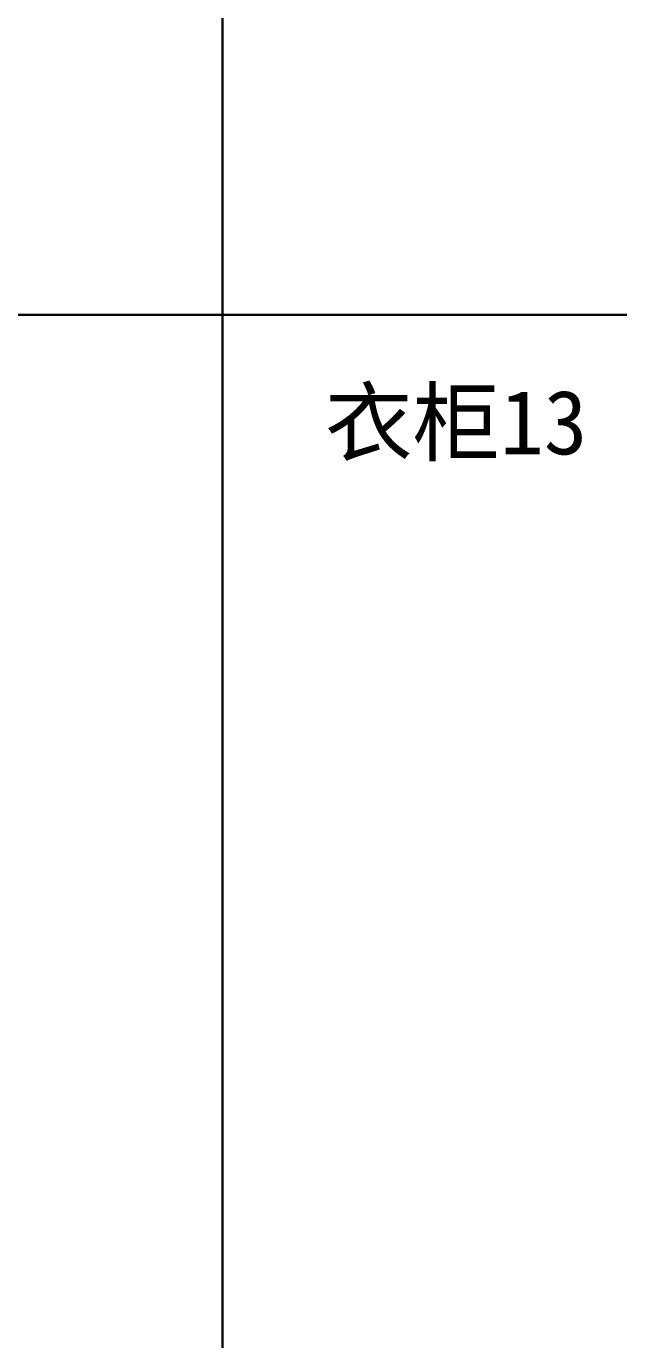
# Model space of a CAD drawing. Header units: millimetres. Extents: x 24776 to 57176, y -19492 to 15017.
# Drawn here: x 37031 to 39159, y -7118 to -2402 of the extents above; entities that cross this region are included whole.
import ezdxf

# ---------------------------------------------------------------- set-up
doc = ezdxf.new("R2010")
doc.units = ezdxf.units.MM
doc.layers.add('ID-furniture', color=7, linetype='Continuous')
doc.styles.add('ARIAL', font='simhei.ttf')

msp = doc.modelspace()

# ---------------------------------------------------------------- linework, layer by layer
at = {"color": 250}
for points in [[(31256.3, 4589.1), (37736.3, 4589.1), (37736.3, -3438.1), (31256.3, -3438.1)], [(37736.3, 4589.1), (44216.3, 4589.1), (44216.3, -3438.1), (37736.3, -3438.1)], [(31256.3, -3438.1), (37736.3, -3438.1), (37736.3, -11465.3), (31256.3, -11465.3)], [(37736.3, -3438.1), (44216.3, -3438.1), (44216.3, -11465.3), (37736.3, -11465.3)]]:
    msp.add_lwpolyline(points, close=True, dxfattribs=at)

# ---------------------------------------------------------------- texts
at = {"layer": 'ID-furniture', "insert": (38104.5, -3708.6), "char_height": 230.4, "attachment_point": 1, "style": 'ARIAL'}
msp.add_mtext('{\\fSimSun|b0|i0|c134|p2;衣柜13}', dxfattribs=at)

doc.saveas('drawing.dxf')
